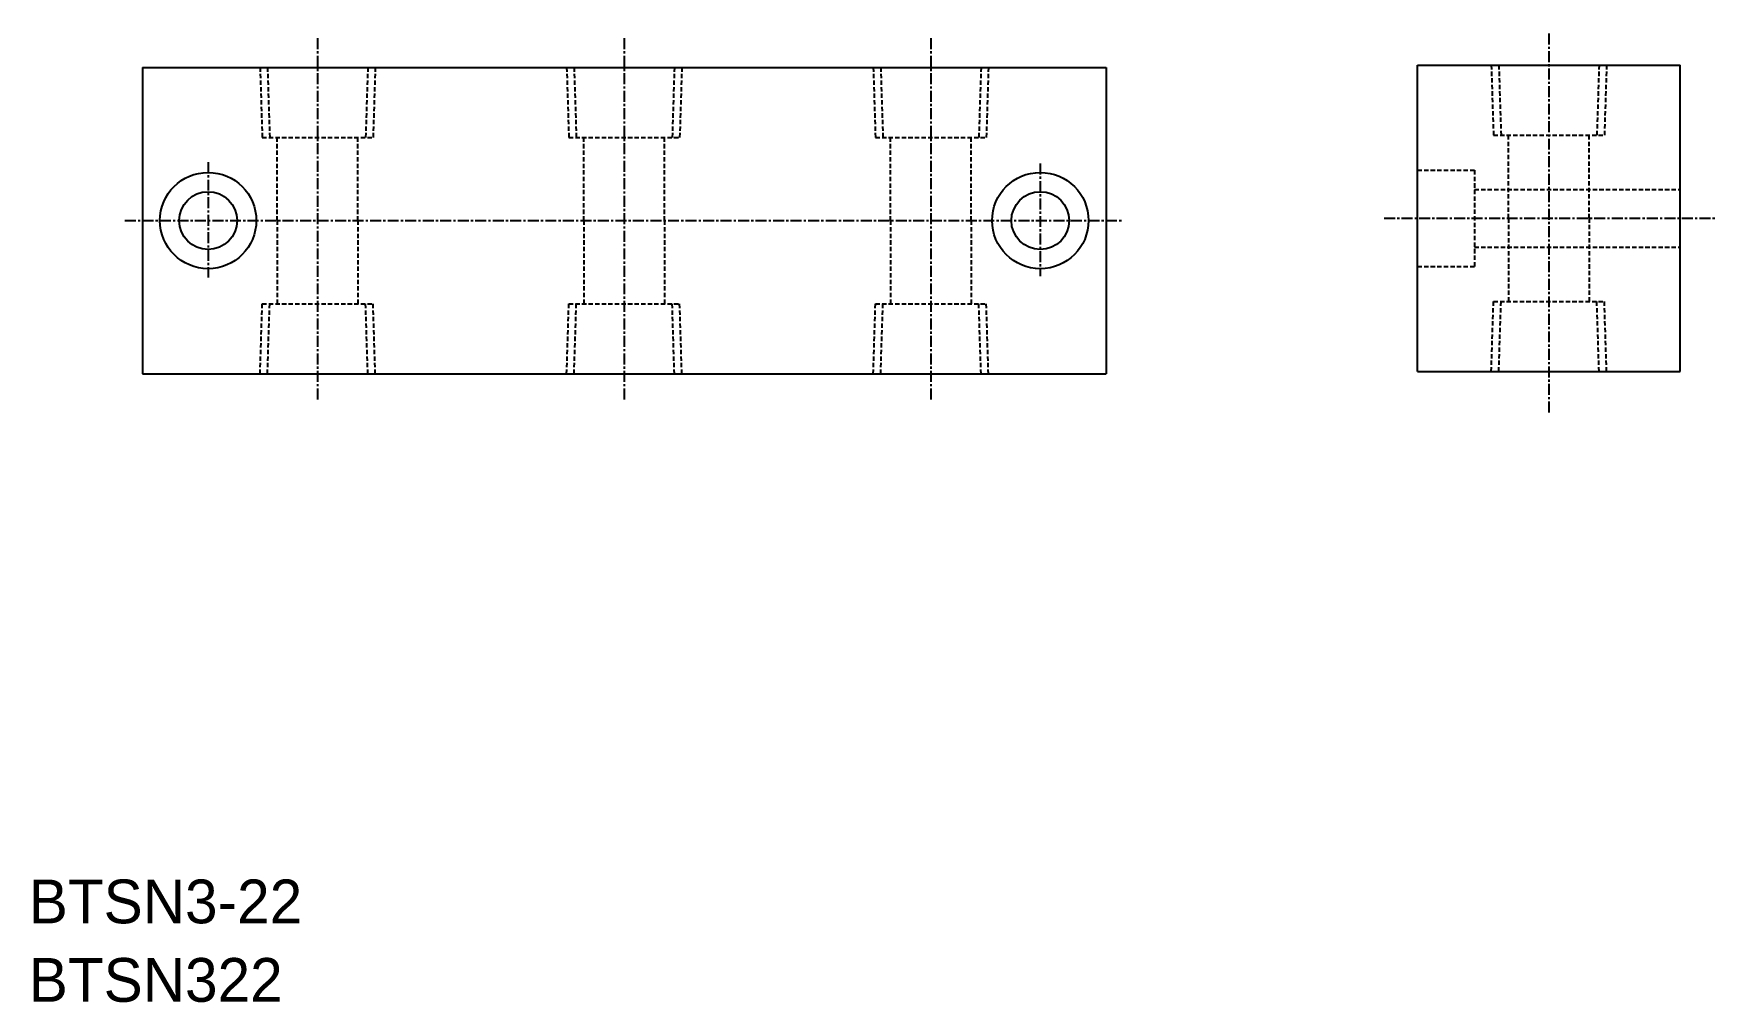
# Model space of a CAD drawing. Extents: x 1930 to 2122, y 4360 to 4471.
import ezdxf

# ---------------------------------------------------------------- set-up
doc = ezdxf.new("R2010")
doc.units = 0
doc.linetypes.add('CENTER', pattern=[2, 1.25, -0.25, 0.25, -0.25])
doc.linetypes.add('DASHED', pattern=[0.75, 0.5, -0.25])
doc.layers.get('0').update_dxf_attribs({"linetype": 'CONTINUOUS'})
doc.layers.add('CENTER', color=1, linetype='CENTER')

msp = doc.modelspace()

# ---------------------------------------------------------------- linework, layer by layer
at = {"color": 7, "linetype": 'CONTINUOUS'}
for p, q in [((2087.98, 4467.43), (2117.98, 4467.43)), ((2087.98, 4432.43), (2087.98, 4467.43)), ((2117.98, 4432.43), (2117.98, 4467.43)), ((1942.42, 4467.17), (2052.42, 4467.17)), ((1942.42, 4467.17), (1942.42, 4432.17)), ((2052.42, 4467.17), (2052.42, 4432.17)), ((1942.42, 4432.17), (2052.42, 4432.17)), ((2087.98, 4432.43), (2117.98, 4432.43)), ((2087.98, 4432.43), (2117.98, 4432.43))]:
    msp.add_line(p, q, dxfattribs=at)
at = {"color": 3, "linetype": 'DASHED'}
for p, q in [((2096.4, 4467.43), (2096.65, 4459.43)), ((2097.26, 4467.43), (2097.51, 4459.43)), ((2108.7, 4467.43), (2108.45, 4459.43)), ((2109.56, 4467.43), (2109.31, 4459.43)), ((1955.85, 4467.17), (1956.1, 4459.17)), ((1956.7, 4467.17), (1956.95, 4459.17)), ((1968.15, 4467.17), (1967.9, 4459.17)), ((1969, 4467.17), (1968.75, 4459.17)), ((1990.85, 4467.17), (1991.1, 4459.17)), ((1991.7, 4467.17), (1991.95, 4459.17)), ((2003.15, 4467.17), (2002.9, 4459.17)), ((2004, 4467.17), (2003.75, 4459.17)), ((2025.85, 4467.17), (2026.1, 4459.17)), ((2026.7, 4467.17), (2026.95, 4459.17)), ((2038.15, 4467.17), (2037.9, 4459.17)), ((2039, 4467.17), (2038.75, 4459.17)), ((1956.1, 4459.17), (1968.75, 4459.17)), ((1957.82, 4449.67), (1957.82, 4459.17)), ((1967.02, 4449.67), (1967.02, 4459.17)), ((1991.1, 4459.17), (2003.75, 4459.17)), ((1992.82, 4449.67), (1992.82, 4459.17)), ((2002.02, 4449.67), (2002.02, 4459.17)), ((2026.1, 4459.17), (2038.75, 4459.17)), ((2027.82, 4449.67), (2027.82, 4459.17)), ((2037.02, 4449.67), (2037.02, 4459.17)), ((2096.65, 4459.43), (2109.31, 4459.43)), ((2098.38, 4449.93), (2098.38, 4459.43)), ((2107.58, 4449.93), (2107.58, 4459.43)), ((2087.98, 4455.43), (2094.48, 4455.43)), ((2094.48, 4455.43), (2094.48, 4444.43)), ((2094.48, 4453.23), (2117.98, 4453.23)), ((1957.82, 4449.67), (1957.82, 4440.17)), ((1967.02, 4449.67), (1967.02, 4440.17)), ((1992.82, 4449.67), (1992.82, 4440.17)), ((2002.02, 4449.67), (2002.02, 4440.17)), ((2027.82, 4449.67), (2027.82, 4440.17)), ((2037.02, 4449.67), (2037.02, 4440.17)), ((2098.38, 4449.93), (2098.38, 4440.43)), ((2107.58, 4449.93), (2107.58, 4440.43)), ((2094.48, 4446.63), (2117.98, 4446.63)), ((2087.98, 4444.43), (2094.48, 4444.43)), ((2096.4, 4432.43), (2096.65, 4440.43)), ((2096.65, 4440.43), (2109.31, 4440.43)), ((2097.26, 4432.43), (2097.51, 4440.43)), ((2108.7, 4432.43), (2108.45, 4440.43)), ((2109.56, 4432.43), (2109.31, 4440.43)), ((1955.85, 4432.17), (1956.1, 4440.17)), ((1956.1, 4440.17), (1968.75, 4440.17)), ((1956.7, 4432.17), (1956.95, 4440.17)), ((1968.15, 4432.17), (1967.9, 4440.17)), ((1969, 4432.17), (1968.75, 4440.17)), ((1990.85, 4432.17), (1991.1, 4440.17)), ((1991.1, 4440.17), (2003.75, 4440.17)), ((1991.7, 4432.17), (1991.95, 4440.17)), ((2003.15, 4432.17), (2002.9, 4440.17)), ((2004, 4432.17), (2003.75, 4440.17)), ((2025.85, 4432.17), (2026.1, 4440.17)), ((2026.1, 4440.17), (2038.75, 4440.17)), ((2026.7, 4432.17), (2026.95, 4440.17)), ((2038.15, 4432.17), (2037.9, 4440.17)), ((2039, 4432.17), (2038.75, 4440.17))]:
    msp.add_line(p, q, dxfattribs=at)
for p, q in [((1969.92, 4467.17), (1969.92, 4467.17)), ((1997.42, 4467.17), (1997.42, 4467.17))]:
    msp.add_line(p, q)
at = {"color": 7, "linetype": 'CONTINUOUS'}
for centre, radius in [((1949.92, 4449.67), 5.5), ((2044.92, 4449.67), 5.5), ((1949.92, 4449.67), 3.3), ((2044.92, 4449.67), 3.3)]:
    msp.add_circle(centre, radius, dxfattribs=at)
at = {"layer": 'CENTER', "color": 1, "linetype": 'CENTER'}
for p, q in [((1962.42, 4470.5), (1962.42, 4429.17)), ((1997.42, 4470.5), (1997.42, 4429.17)), ((2032.42, 4470.5), (2032.42, 4429.17)), ((2102.98, 4471.02), (2102.98, 4427.56)), ((1949.92, 4456.34), (1949.92, 4443.16)), ((2044.92, 4456.19), (2044.92, 4443.32)), ((1940.42, 4449.67), (2054.42, 4449.67)), ((2084.16, 4449.93), (2121.98, 4449.93))]:
    msp.add_line(p, q, dxfattribs=at)

# ---------------------------------------------------------------- texts
at = {"color": 7, "linetype": 'CONTINUOUS'}
for s, p in [('BTSN3-22', (1929.45, 4369.42)), ('BTSN322', (1929.45, 4360.46))]:
    msp.add_text(s, height=5, dxfattribs=at).set_placement(p)

doc.saveas('drawing.dxf')
